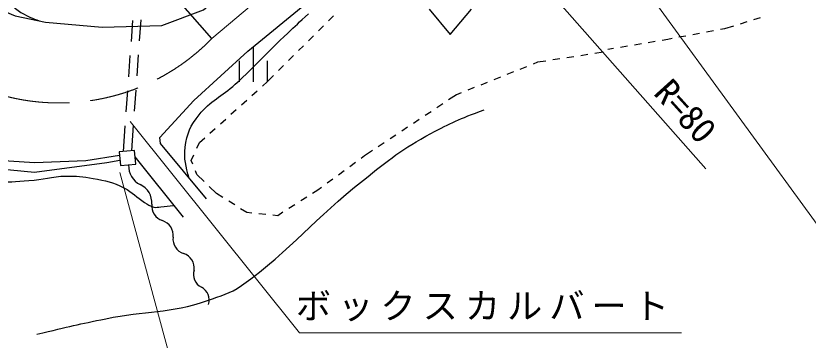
# Model space of a CAD drawing. Units: millimetres, scale not verified. Extents: x 40000 to 680000, y 20000 to 380000.
# Drawn here: x 116124 to 172416, y 243005 to 266061 of the extents above; entities that cross this region are included whole.
import ezdxf
from ezdxf.enums import TextEntityAlignment as Align

# ---------------------------------------------------------------- set-up
doc = ezdxf.new("R2010")
doc.units = ezdxf.units.MM
doc.header["$LTSCALE"] = 1000
doc.linetypes.add('CHAIN', pattern=[18.5, 12, -1.5, 3.5, -1.5])
for name, color, linetype, lineweight in [('M-BGD', 7, 'Continuous', 25), ('M-BMK', 2, 'CHAIN', 13), ('M-BMK-SRVR', 3, 'Continuous', 25), ('M-STR-HTXT', 7, 'Continuous', 13)]:
    doc.layers.add(name, color=color, linetype=linetype, lineweight=lineweight)
doc.styles.add('ＭＳ ゴシック', font='')
doc.styles.get('ＭＳ ゴシック').set_extended_font_data('MS Gothic')

msp = doc.modelspace()

# ---------------------------------------------------------------- linework, layer by layer
at = {"layer": 'M-BGD'}
for p, q in [((145490, 266526), (146990, 264726)), ((146990, 264726), (148490, 266526)), ((124329, 264228), (124436, 265724)), ((124916, 264279), (125024, 265775)), ((138339, 265702), (138693, 266055)), ((169016, 265920), (168538, 265773)), ((137630, 264997), (137984, 265349)), ((166480, 265141), (166183, 265086)), ((167105, 265333), (166480, 265141)), ((168060, 265626), (167582, 265480)), ((136921, 264291), (137276, 264644)), ((163726, 264625), (163234, 264533)), ((164708, 264809), (164217, 264717)), ((165691, 264993), (165200, 264901)), ((160566, 264066), (160073, 263983)), ((161552, 264233), (161059, 264150)), ((162445, 264385), (162045, 264317)), ((162743, 264441), (162445, 264385)), ((132981, 263868), (132981, 261368)), ((136213, 263586), (136567, 263938)), ((157844, 263469), (157250, 263378)), ((158594, 263732), (158194, 263664)), ((159580, 263899), (159087, 263816)), ((124150, 261734), (124257, 263230)), ((124738, 261786), (124845, 263282)), ((135504, 262880), (135858, 263233)), ((154779, 263000), (154284, 262924)), ((155767, 263151), (155273, 263075)), ((156756, 263302), (156261, 263227)), ((131981, 262868), (131981, 261368)), ((133981, 262868), (133981, 261368)), ((134795, 262174), (135150, 262527)), ((152403, 262441), (151939, 262255)), ((153196, 262758), (152867, 262626)), ((153790, 262849), (153196, 262758)), ((134006, 261389), (134441, 261822)), ((151474, 262069), (151010, 261883)), ((133641, 261062), (134006, 261389)), ((149617, 261326), (149153, 261141)), ((150546, 261698), (150082, 261512)), ((123972, 259240), (124079, 260737)), ((124559, 259292), (124667, 260788)), ((132896, 260395), (133269, 260728)), ((148689, 260955), (148225, 260769)), ((147432, 260452), (146871, 260079)), ((147760, 260584), (147432, 260452)), ((132151, 259728), (132524, 260061)), ((146455, 259802), (146039, 259525)), ((131406, 259060), (131779, 259394)), ((145622, 259248), (145206, 258971)), ((130661, 258393), (131034, 258727)), ((144790, 258694), (144373, 258417)), ((123769, 256412), (123900, 258243)), ((124357, 256463), (124488, 258294)), ((129916, 257726), (130289, 258060)), ((143957, 258140), (143541, 257863)), ((129179, 257066), (129544, 257393)), ((143125, 257586), (142708, 257309)), ((128984, 256644), (129179, 257066)), ((142292, 257032), (141876, 256755)), ((128578, 255769), (128773, 256190)), ((141460, 256478), (140899, 256105)), ((128036, 251759), (124602, 256033)), ((128687, 255507), (128578, 255769)), ((140251, 255630), (139847, 255335)), ((140899, 256105), (140654, 255926)), ((128987, 254784), (128878, 255045)), ((139444, 255040), (139040, 254744)), ((129503, 254285), (128987, 254784)), ((138637, 254449), (138233, 254154)), ((130380, 253439), (129863, 253938)), ((130827, 253156), (130380, 253439)), ((137585, 253679), (137209, 253439)), ((137830, 253859), (137585, 253679)), ((131672, 252621), (131249, 252888)), ((136788, 253170), (136366, 252901)), ((132541, 252070), (132094, 252353)), ((135945, 252632), (135524, 252363)), ((132888, 252036), (132541, 252070)), ((133883, 251937), (133385, 251987)), ((134727, 251854), (134380, 251888)), ((135102, 252094), (134727, 251854))]:
    msp.add_line(p, q, dxfattribs=at)
for points in [[(129666, 253041), (126404, 256987), (126362, 257411), (128781, 260038), (132599, 263554), (140957, 270417), (145744, 274391), (147660, 275839), (152666, 279820), (159284, 284055), (164756, 287062), (170312, 289516), (175444, 291505), (186385, 294380), (196901, 295941), (204364, 296614), (212759, 296650), (215176, 296521), (219585, 296008), (230735, 294304), (235389, 293910), (240614, 294509), (243540, 295185), (251344, 298444)], [(106418, 292236), (107677, 275148), (108523, 272180), (109920, 269889), (112590, 267725), (113692, 267045), (116065, 266068), (118227, 265600), (122255, 265258), (126495, 265382), (129464, 266482), (135573, 271608), (142277, 277793), (141175, 278048), (139818, 277965)], [(101690, 263663), (103935, 260820), (106266, 258868), (109529, 256873), (112623, 255683), (114743, 255215), (117456, 254959), (122587, 255633), (123518, 255804)], [(103724, 262135), (105673, 260225), (109190, 257806), (113641, 256064), (114870, 255809), (117457, 255637), (121090, 255773), (123487, 256157)]]:
    msp.add_lwpolyline(points, dxfattribs=at)
msp.add_lwpolyline([(123467, 256385), (123552, 255410), (124648, 255506), (124563, 256481)], close=True, dxfattribs=at)
for centre, radius, start, end in [((125571, 255367), 1435, 176.228, 244.8822), ((124353, 252768), 1435, 356.228, 64.8822), ((126872, 252545), 1094, 173.2582, 252.2717), ((126205, 250460), 1094, 353.2582, 72.2717), ((128379, 250203), 1094, 173.2582, 252.2717), ((127712, 248119), 1094, 353.2582, 72.2717), ((129747, 247664), 1002, 161.0211, 243.7392), ((128860, 245866), 1002, 341.0211, 63.7392)]:
    msp.add_arc(centre, radius, start, end, dxfattribs=at)
for points, knots in [([(110764, 309566), (110743, 308314), (110718, 307966), (110661, 306942), (110516, 304326), (110100, 302889), (109926, 300275), (109826, 298759), (109778, 297908), (109728, 296389), (109527, 290147), (109228, 286649), (109335, 280405), (109360, 278908), (109407, 278070), (109497, 276575), (109581, 275160), (109515, 274339), (109856, 272962), (110081, 272053), (110275, 271537), (110783, 270749), (111266, 270000), (111641, 269632), (112344, 269085), (113369, 268285), (114109, 268080), (115181, 267344), (115802, 266918), (116047, 266523), (116713, 266172), (117192, 265919), (117401, 265835), (117997, 265650)], [0, 0, 0, 0, 1, 1, 1, 2, 2, 2, 3, 3, 3, 4, 4, 4, 5, 5, 5, 6, 6, 6, 7, 7, 7, 8, 8, 8, 9, 9, 9, 10, 10, 10, 11, 11, 11, 11]), ([(128448, 254515), (128179, 255407), (128067, 255854), (128161, 256715), (128267, 257688), (128528, 258256), (129138, 259021), (129959, 260052), (130744, 260308), (131716, 261199), (133214, 262572), (133957, 263442), (135438, 264833), (136015, 265375), (136199, 265551), (136922, 266211)], [0, 0, 0, 0, 1, 1, 1, 2, 2, 2, 3, 3, 3, 4, 4, 4, 5, 5, 5, 5]), ([(117617, 243426), (119966, 243991), (120597, 244130), (122518, 244532), (125325, 245119), (127041, 244877), (129745, 245834), (130717, 246177), (131325, 246290), (132163, 246892), (135795, 249501), (137306, 251619), (140818, 254390), (142603, 255798), (143604, 256625), (145611, 257693), (147038, 258452), (147603, 258708), (149386, 259386)], [0, 0, 0, 0, 1, 1, 1, 2, 2, 2, 3, 3, 3, 4, 4, 4, 5, 5, 5, 6, 6, 6, 6]), ([(112326, 255294), (113263, 254769), (113663, 254543), (114608, 254358), (115547, 254174), (116103, 254296), (117058, 254358), (118085, 254425), (118646, 254645), (119675, 254670), (120438, 254688), (120870, 254634), (121621, 254502), (122500, 254347), (123015, 254243), (123806, 253829), (124427, 253505), (124677, 253166), (125271, 252797), (125513, 252647), (125642, 252529), (125919, 252465), (126111, 252420), (126227, 252473), (126424, 252484), (126798, 252505), (126922, 252525), (127377, 252579)], [0, 0, 0, 0, 1, 1, 1, 2, 2, 2, 3, 3, 3, 4, 4, 4, 5, 5, 5, 6, 6, 6, 7, 7, 7, 8, 8, 8, 9, 9, 9, 9])]:
    msp.add_open_spline(points, degree=3, knots=knots, dxfattribs=at)
at = {"layer": 'M-BMK'}
msp.add_line((130051, 264449), (145487, 277492), dxfattribs=at)
msp.add_arc((119201, 275005), 15138, 227.3353, 315.7881, dxfattribs=at)
at = {"layer": 'M-BMK-SRVR'}
for p, q in [((130051, 264449), (110858, 286473)), ((145487, 277492), (165146, 255183))]:
    msp.add_line(p, q, dxfattribs=at)
at = {"layer": 'M-STR-HTXT'}
for p, q in [((156707, 273682), (178621, 243554)), ((123502, 254929), (131539, 225403))]:
    msp.add_line(p, q, dxfattribs=at)
msp.add_lwpolyline([(124249, 258545), (136267, 243522), (163410, 243522)], dxfattribs=at)
msp.add_arc((115856, 267821), 44510, 186.4782, 290.3716, dxfattribs=at)

# ---------------------------------------------------------------- texts
at = {"layer": 'M-BMK-SRVR', "style": 'ＭＳ ゴシック'}
msp.add_text('R=80', height=1833, rotation=312.171, dxfattribs=at).set_placement((162033, 261142), align=Align.MIDDLE_LEFT)
at = {"layer": 'M-STR-HTXT', "insert": (149524, 245348), "char_height": 1833, "attachment_point": 5, "style": 'ＭＳ ゴシック'}
msp.add_mtext('\\T1.2;ボックスカルバート', dxfattribs=at)

doc.saveas('drawing.dxf')
